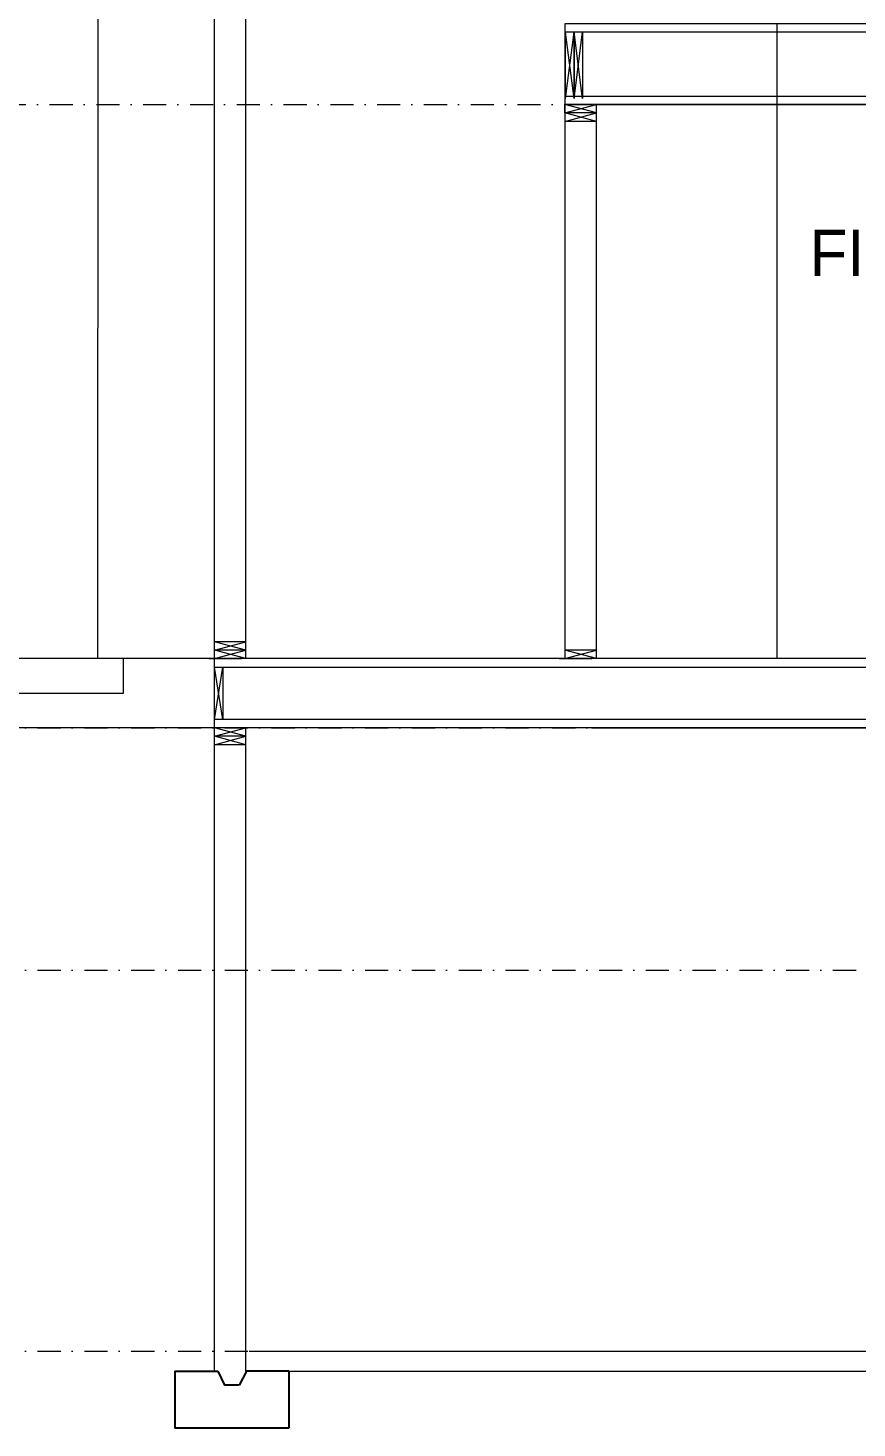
# Model space of a CAD drawing. Extents: x 4834 to 83801, y -13735 to 32221.
# Drawn here: x 13160.3 to 13303.9, y -12629.8 to -12387.3 of the extents above; entities that cross this region are included whole.
import ezdxf

# ---------------------------------------------------------------- set-up
doc = ezdxf.new("R2010")
doc.units = 0
doc.header["$LTSCALE"] = 8
doc.header["$MEASUREMENT"] = 0
doc.linetypes.add('DASHDOT', pattern=[1, 0.5, -0.25, 0, -0.25])
doc.linetypes.add('HIDDEN', pattern=[0.375, 0.25, -0.125])
doc.layers.add('$1$DETAIL', color=1, linetype='Continuous')
doc.layers.add('ELEVATION', color=7, linetype='Continuous', lineweight=25, true_color=0xdda54b)
doc.layers.add('level', color=7, linetype='HIDDEN', lineweight=15, true_color=0x987172)
doc.styles.get("Standard").update_dxf_attribs({"font": 'stylu.ttf'})

msp = doc.modelspace()

# ---------------------------------------------------------------- linework, layer by layer
at = {"layer": '$1$DETAIL', "lineweight": 0}
for p, q in [((13194.05291, -12507.08018), (13192.59538, -12497.99524)), ((13192.59538, -12507.08018), (13194.05291, -12497.99524))]:
    msp.add_line(p, q, dxfattribs=at)
msp.add_lwpolyline([(13192.59538, -12497.99524), (13194.05291, -12497.99524), (13194.05291, -12507.08018), (13192.59538, -12507.08018)], close=True, dxfattribs=at)
at = {"layer": 'ELEVATION', "color": 6, "linetype": 'Continuous', "lineweight": 0}
for p, q in [((13172.44196, -12496.53771), (13172.49509, -12270.59999)), ((13192.59538, -12620.01551), (13192.59538, -12379.55352)), ((13198.06112, -12496.53771), (13198.06112, -12379.55352)), ((13290.03462, -12496.53771), (13290.03462, -12386.53771)), ((13900.75208, -12387.99524), (13253.25208, -12387.99524)), ((13253.25208, -12399.08018), (13900.75208, -12399.08018)), ((13258.89211, -12400.53771), (13253.26711, -12400.53771)), ((13253.26711, -12400.53771), (13253.26711, -12496.53771)), ((13462.62958, -12400.53771), (13257.92274, -12400.53771)), ((13258.73285, -12496.53771), (13258.73285, -12400.53771)), ((13192.59538, -12496.53771), (13140.51627, -12496.53771)), ((13191.64104, -12496.53771), (13197.26604, -12496.53771)), ((13252.31277, -12496.53771), (13257.93777, -12496.53771)), ((13252.29774, -12508.53771), (13152.36024, -12508.53771)), ((13198.06112, -12620.01551), (13198.06112, -12508.53771)), ((13257.92274, -12508.53771), (13302.06069, -12508.53771)), ((13302.84809, -12508.53771), (13318.20242, -12508.53771)), ((13198.59538, -12616.53771), (13902.63887, -12616.53764)), ((13205.50296, -12620.00161), (13906.4942, -12620.01551))]:
    msp.add_line(p, q, dxfattribs=at)
for points in [[(13253.25208, -12400.53771), (13900.75208, -12400.53771), (13900.75208, -12386.53771), (13253.25208, -12386.53771)], [(13154.75803, -12502.53771), (13176.86626, -12502.53771), (13176.86626, -12496.53771), (13154.75803, -12496.53771)]]:
    msp.add_lwpolyline(points, close=True, dxfattribs=at)
for points in [[(13253.41635, -12399.50974), (13253.41635, -12387.99524)], [(13254.87388, -12399.50974), (13253.41635, -12387.99524)], [(13253.41635, -12399.50974), (13254.87388, -12387.99524)], [(13254.87388, -12387.99524), (13254.87388, -12399.50974)], [(13254.87388, -12399.50974), (13254.87388, -12387.99524)], [(13256.33141, -12399.50974), (13254.87388, -12387.99524)], [(13254.87388, -12399.50974), (13256.33141, -12387.99524)], [(13256.33141, -12387.99524), (13256.33141, -12399.50974)], [(13253.26711, -12401.99524), (13253.26711, -12400.53771)], [(13253.26711, -12400.53771), (13258.73285, -12400.53771)], [(13258.73285, -12401.99524), (13253.26711, -12400.53771)], [(13253.26711, -12401.99524), (13258.73285, -12400.53771)], [(13258.73285, -12403.45277), (13253.26711, -12401.99524)], [(13253.26711, -12403.45277), (13258.73285, -12401.99524)], [(13258.73285, -12401.99524), (13253.26711, -12401.99524)], [(13258.73285, -12401.99524), (13253.26711, -12401.99524)], [(13258.73285, -12403.45277), (13253.26711, -12403.45277)], [(13198.06112, -12495.08018), (13192.59538, -12493.62265)], [(13192.59538, -12495.08018), (13198.06112, -12493.62265)], [(13198.06112, -12493.62265), (13192.59538, -12493.62265)], [(13198.06112, -12496.53771), (13192.59538, -12495.08018)], [(13192.59538, -12496.53771), (13198.06112, -12495.08018)], [(13198.06112, -12495.08018), (13192.59538, -12495.08018)], [(13198.06112, -12495.08018), (13192.59538, -12495.08018)], [(13899.01029, -12496.53771), (13192.59538, -12496.53771)], [(13198.06112, -12496.53771), (13192.59538, -12496.53771)], [(13258.73285, -12496.53771), (13253.26711, -12495.08018)], [(13253.26711, -12496.53771), (13258.73285, -12495.08018)], [(13258.73285, -12495.08018), (13253.26711, -12495.08018)], [(13258.73285, -12496.53771), (13253.26711, -12496.53771)], [(13192.59538, -12497.99524), (13898.86453, -12497.99524)], [(13898.86453, -12507.08018), (13192.59538, -12507.08018)], [(13900.75208, -12508.53771), (13192.59538, -12508.53771)], [(13198.06112, -12509.99524), (13192.59538, -12508.53771)], [(13192.59538, -12509.99524), (13198.06112, -12508.53771)], [(13198.06112, -12508.53771), (13192.59538, -12508.53771)], [(13198.06112, -12509.99524), (13192.59538, -12509.99524)], [(13198.06112, -12511.45277), (13192.59538, -12509.99524)], [(13192.59538, -12511.45277), (13198.06112, -12509.99524)], [(13198.06112, -12509.99524), (13192.59538, -12509.99524)], [(13198.06112, -12511.45277), (13192.59538, -12511.45277)]]:
    msp.add_lwpolyline(points, dxfattribs=at)
at = {"layer": 'ELEVATION', "color": 6, "linetype": 'Continuous'}
for points in [[(13185.75342, -12620.00161), (13185.75342, -12629.83994)], [(13185.75342, -12620.00161), (13193.18683, -12620.00161)], [(13193.18683, -12620.00161), (13194.35285, -12622.40653)], [(13198.14243, -12620.00161), (13196.90353, -12622.40653)], [(13205.50296, -12620.00161), (13198.14243, -12620.00161)], [(13205.50296, -12620.00161), (13205.50296, -12629.83994)], [(13196.90353, -12622.40653), (13194.35285, -12622.40653)], [(13205.50296, -12629.83994), (13185.75342, -12629.83994)]]:
    msp.add_lwpolyline(points, dxfattribs=at)
at = {"layer": 'level', "linetype": 'DASHDOT', "lineweight": 0}
for p, q in [((13107.37829, -12400.53771), (14033.81446, -12400.53771)), ((13105.30164, -12508.53771), (14033.99315, -12508.53771)), ((13105.30164, -12550.53771), (14033.99315, -12550.53771)), ((13105.30164, -12616.53771), (14033.99315, -12616.53771))]:
    msp.add_line(p, q, dxfattribs=at)

# ---------------------------------------------------------------- texts
at = {"layer": 'ELEVATION', "color": 6, "linetype": 'Continuous', "lineweight": 0, "insert": (13366.37703, -12422.24148), "char_height": 8, "width": 258.1289993, "attachment_point": 3}
msp.add_mtext('FIRST FLOOR', dxfattribs=at)

doc.saveas('drawing.dxf')
